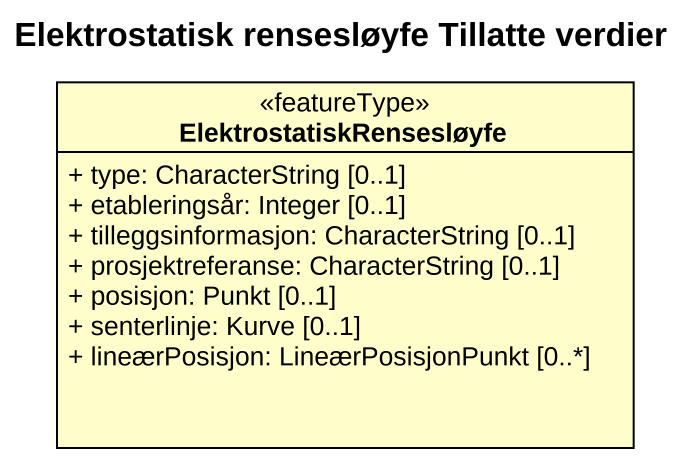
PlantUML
@startuml
title Elektrostatisk rensesløyfe Tillatte verdier
hide circle
hide empty members
skinparam classAttributeIconSize 0
class ElektrostatiskRensesløyfe <<featureType>> {
  + type: CharacterString [0..1]
  + etableringsår: Integer [0..1]
  + tilleggsinformasjon: CharacterString [0..1]
  + prosjektreferanse: CharacterString [0..1]
  + posisjon: Punkt [0..1]
  + senterlinje: Kurve [0..1]
  + lineærPosisjon: LineærPosisjonPunkt [0..*]
}
@enduml
